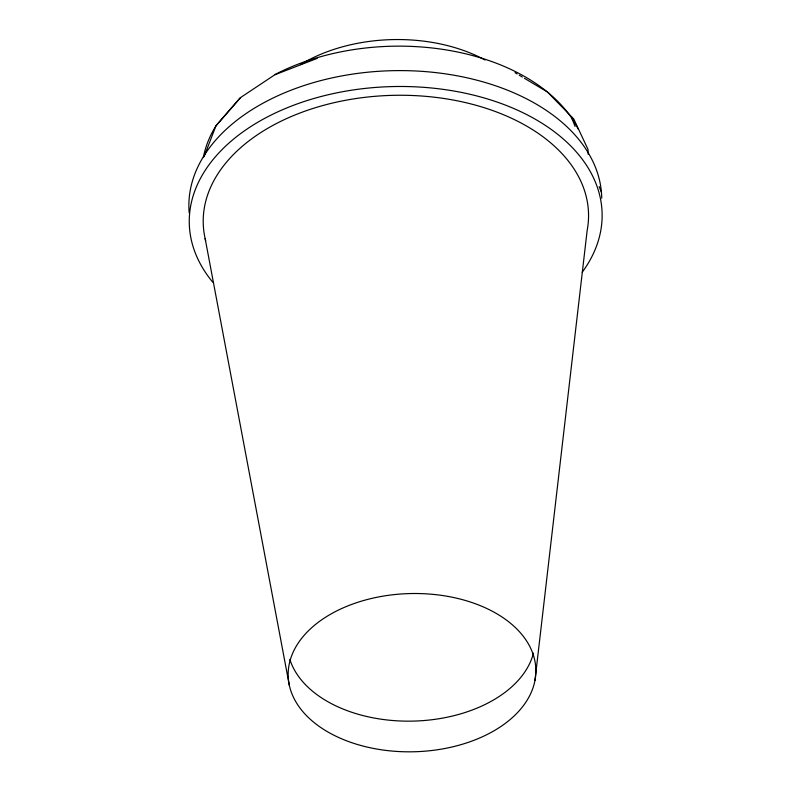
<?xml version="1.0" encoding="UTF-8"?>
<svg xmlns="http://www.w3.org/2000/svg" width="791" height="791" viewBox="0 0 791 791"><rect width="100%" height="100%" fill="white"/><g stroke="black" fill="none" stroke-linecap="round" stroke-linejoin="round"><path stroke-width="1.19" d="M534.973 680.398A123.88 79.13 -1.4 0 0 363.435 600.567A123.88 79.13 -1.4 0 0 337.638 737.024A123.88 79.13 -1.4 0 0 534.973 680.398L587.159 230.438A192.707 123.099 -1.4 0 0 392.099 95.365A192.707 123.099 -1.4 0 0 205.66 240.751M204.068 156.648L215.992 125.749L240.217 97.787L275.812 74.117A192.707 123.099 -1.4 0 1 578.181 129.111M215.992 125.749L240.612 97.59M275.11 74.67L317.142 58.415M515.02 72.693L517.116 73.939M519.203 75.185L522.337 77.043M524.433 78.289L547.431 91.974L573.752 118.966L587.99 149.37L588.178 154.255M571.913 118.442L575.087 126.392M599.153 186.567L601.427 192.243M205.126 238.496L289.387 685.579M300.491 64.585A137.644 87.93 -1.4 0 1 485.071 60.027M533.47 653.139A123.88 79.13 -1.4 0 1 413.456 721.095A123.88 79.13 -1.4 0 1 289.852 659.407M212.69 282.12A206.471 131.889 -1.4 0 1 391.753 86.595A206.471 131.889 -1.4 0 1 582.206 272.272M189.187 212.848A206.471 131.889 -1.4 0 1 388.48 70.804A206.471 131.889 -1.4 0 1 601.733 198.155M203.406 157.261A192.707 123.099 -1.4 0 1 215.923 125.947"/></g></svg>
